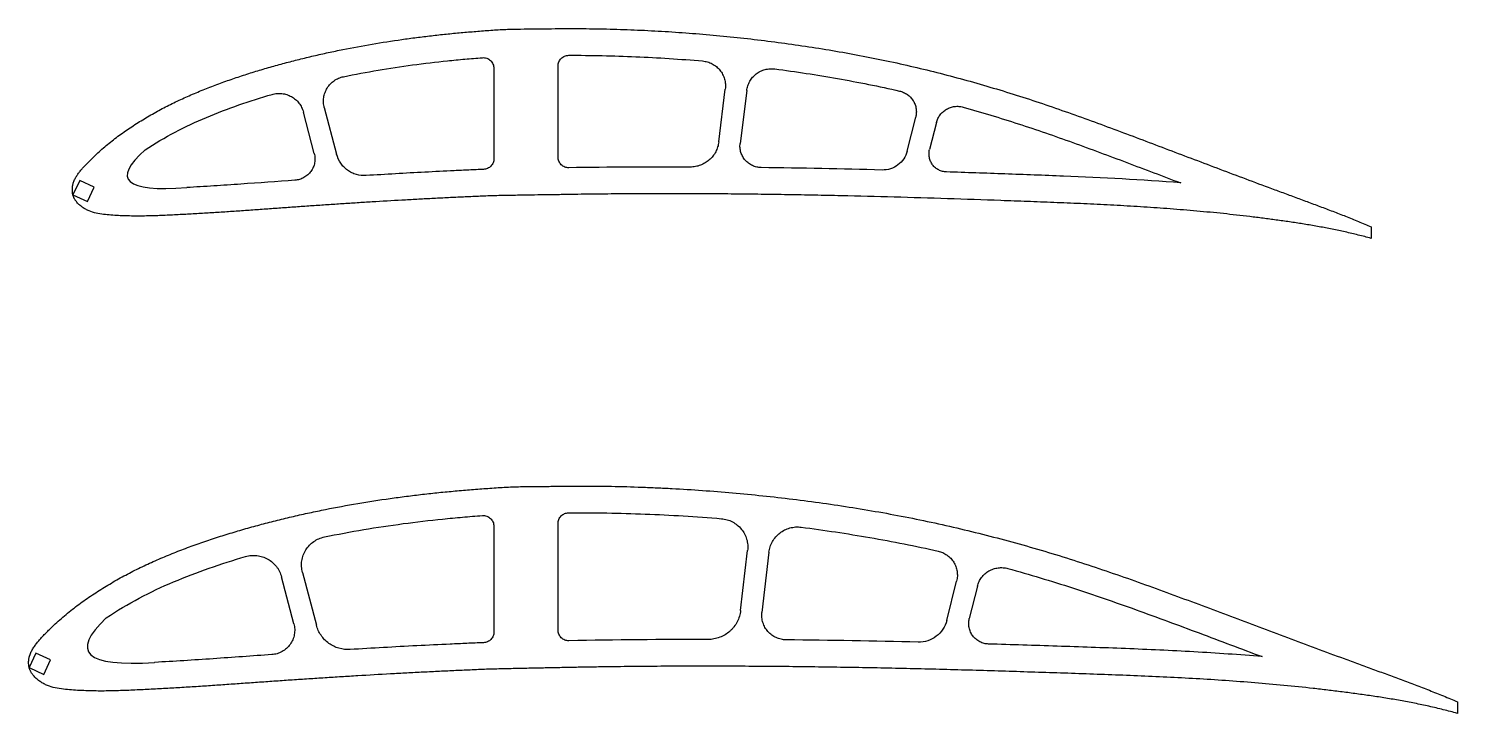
# Model space of a CAD drawing. Header units: millimetres. Extents: x -11497 to 404, y -3854 to 414.
# Drawn here: x -7134.1 to -6866.9, y -32.6 to 95.5 of the extents above; entities that cross this region are included whole.
import ezdxf

# ---------------------------------------------------------------- set-up
doc = ezdxf.new("R2010")
doc.units = ezdxf.units.MM

msp = doc.modelspace()

# ---------------------------------------------------------------- linework, layer by layer
at = {"color": 7, "linetype": 'Continuous', "lineweight": 25}
for p, q in [((-7035.0659, 71.4923), (-7035.0659, 88.5355)), ((-7047.0659, 88.0969), (-7047.0659, 71.1929)), ((-7005.0224, 74.3272), (-7003.7986, 84.2222)), ((-6999.8009, 83.9206), (-7001.0243, 74.0369)), ((-7078.7701, 80.7504), (-7076.4721, 72.0181)), ((-7080.6528, 72.188), (-7082.6865, 79.9152)), ((-6969.8123, 72.603), (-6968.2041, 78.9464)), ((-6964.329, 77.9594), (-6965.6141, 72.8845)), ((-7112.2752, 72.833), (-7112.275, 72.8328)), ((-7124.5082, 67.141), (-7125.7761, 64.4221)), ((-7121.7893, 65.8731), (-7124.5082, 67.141)), ((-7125.7761, 64.4221), (-7123.0572, 63.1542)), ((-7123.0572, 63.1542), (-7121.7893, 65.8731)), ((-6883.0577, 58.4685), (-6883.0548, 56.2731)), ((-7035.0659, -16.9913), (-7035.0659, 2.9425)), ((-7047.0659, 2.4366), (-7047.0659, -17.353)), ((-7000.93, -13.3226), (-6999.6284, -2.1285)), ((-6995.6337, -2.449), (-6996.9417, -13.6881)), ((-7084.4568, -15.8169), (-7086.7738, -7.0249)), ((-7082.8545, -6.2003), (-7080.2539, -16.0693)), ((-6962.3925, -15.1876), (-6960.5502, -7.8209)), ((-6956.6725, -8.797), (-6958.1817, -14.8389)), ((-7119.5277, -14.6907), (-7119.5276, -14.6908)), ((-7132.6827, -21.2896), (-7133.9505, -24.0085)), ((-7129.9637, -22.5574), (-7132.6827, -21.2896)), ((-7133.9505, -24.0085), (-7131.2316, -25.2763)), ((-7131.2316, -25.2763), (-7129.9637, -22.5574)), ((-6866.9217, -30.4044), (-6866.9195, -32.589))]:
    msp.add_line(p, q, dxfattribs=at)
for points, knots in [([(-6883.0548, 56.2731), (-6883.8532, 56.505), (-6885.464, 56.9198), (-6887.8905, 57.4962), (-6890.3308, 58.0107), (-6892.7806, 58.4755), (-6895.238, 58.8959), (-6897.7009, 59.2808), (-6900.1676, 59.6381), (-6902.6374, 59.9721), (-6905.1096, 60.2847), (-6908.409, 60.6746), (-6912.5383, 61.1114), (-6917.5, 61.5607), (-6922.4662, 61.9469), (-6927.4361, 62.2728), (-6932.4084, 62.5491), (-6937.3821, 62.7854), (-6942.3568, 62.9924), (-6947.3319, 63.1809), (-6953.9654, 63.4206), (-6962.2574, 63.7085), (-6972.209, 64.0156), (-6980.5038, 64.2261), (-6987.141, 64.3637), (-6992.1196, 64.4516), (-6997.0989, 64.5243), (-7002.0791, 64.578), (-7007.06, 64.6167), (-7012.0418, 64.6363), (-7017.0245, 64.6374), (-7022.0081, 64.6156), (-7026.1618, 64.581), (-7029.4852, 64.5428), (-7031.978, 64.5078), (-7034.0555, 64.4738), (-7035.7176, 64.4432), (-7037.3798, 64.4202), (-7039.4577, 64.3939), (-7041.1204, 64.3698), (-7042.8816, 64.3341), (-7044.2766, 64.3127), (-7046.1365, 64.2782), (-7047.5314, 64.2439), (-7048.9261, 64.1935), (-7050.3201, 64.1277), (-7051.7142, 64.0631), (-7053.5734, 63.981), (-7055.8969, 63.8667), (-7058.6853, 63.7252), (-7061.4737, 63.5785), (-7065.1913, 63.372), (-7068.9087, 63.154), (-7072.6258, 62.9221), (-7075.4135, 62.7432), (-7078.2011, 62.5587), (-7080.9886, 62.3692), (-7083.7759, 62.1749), (-7086.5631, 61.9768), (-7089.3504, 61.7762), (-7092.1378, 61.5755), (-7094.9256, 61.3777), (-7097.7141, 61.1881), (-7100.5035, 61.0113), (-7102.8291, 60.8788), (-7104.6899, 60.7793), (-7106.0858, 60.7075), (-7107.4817, 60.6383), (-7108.878, 60.5738), (-7110.2746, 60.5181), (-7111.6717, 60.4745), (-7113.0694, 60.454), (-7114.4673, 60.454), (-7115.8647, 60.4862), (-7117.2616, 60.5429), (-7118.656, 60.6415), (-7120.0482, 60.7684), (-7121.4331, 60.9672), (-7122.5536, 61.3042), (-7123.3899, 61.7178), (-7123.8851, 62.0253), (-7124.2561, 62.3071), (-7124.615, 62.6041), (-7124.9441, 62.9348), (-7125.1997, 63.2522), (-7125.3355, 63.4409), (-7125.4304, 63.5871), (-7125.5171, 63.7385), (-7125.594, 63.8951), (-7125.6618, 64.0558), (-7125.7271, 64.2169), (-7125.7815, 64.3815), (-7125.8143, 64.5519), (-7125.8391, 64.7237), (-7125.8571, 64.897), (-7125.869, 65.0709), (-7125.8787, 65.3035), (-7125.8842, 65.595), (-7125.8539, 65.8851), (-7125.83, 66.1161), (-7125.7997, 66.288), (-7125.7586, 66.4577), (-7125.6959, 66.6817), (-7125.5999, 66.9567), (-7125.456, 67.2751), (-7125.243, 67.6896), (-7124.9324, 68.1829), (-7124.5191, 68.7468), (-7124.075, 69.2867), (-7123.6095, 69.8082), (-7123.1273, 70.3143), (-7122.6378, 70.8132), (-7121.9769, 71.4702), (-7121.1322, 72.2725), (-7120.0897, 73.2043), (-7119.0147, 74.098), (-7117.9147, 74.9607), (-7116.4167, 76.0702), (-7114.4924, 77.3845), (-7112.1201, 78.8647), (-7109.6878, 80.2438), (-7107.2038, 81.5275), (-7104.6721, 82.7138), (-7102.1014, 83.8126), (-7099.5019, 84.8406), (-7096.8762, 85.7996), (-7094.2303, 86.7005), (-7091.5656, 87.5437), (-7088.8851, 88.3347), (-7086.1914, 89.0787), (-7083.4861, 89.7786), (-7080.7701, 90.4348), (-7078.0441, 91.0477), (-7074.3976, 91.8081), (-7069.8192, 92.6557), (-7065.2193, 93.3715), (-7061.5295, 93.8707), (-7058.7576, 94.2075), (-7055.9822, 94.5106), (-7053.2036, 94.7818), (-7050.4218, 95.0134), (-7047.6392, 95.2304), (-7044.8537, 95.4032), (-7042.9946, 95.4524), (-7042.0659, 95.4524)], [0, 0, 0, 0, 0.00737426, 0.01474851, 0.02212277, 0.02949703, 0.03687129, 0.04424554, 0.0516198, 0.05899406, 0.06636831, 0.07374257, 0.08849108, 0.1032396, 0.11798811, 0.13273663, 0.14748514, 0.16223365, 0.17698217, 0.19173068, 0.2064792, 0.23597622, 0.26547325, 0.29497028, 0.3097188, 0.32446731, 0.33921582, 0.35396434, 0.36871285, 0.38346137, 0.39820988, 0.41295839, 0.42770691, 0.43508116, 0.44245542, 0.44982968, 0.45351681, 0.45720394, 0.46457819, 0.47195245, 0.47195245, 0.48020319, 0.48432856, 0.48845394, 0.49257931, 0.49670468, 0.50083005, 0.50495542, 0.51320616, 0.52145691, 0.52970765, 0.53795839, 0.55445988, 0.56271062, 0.57096137, 0.57921211, 0.58746285, 0.59571359, 0.60396434, 0.61221508, 0.62046582, 0.62871657, 0.63696731, 0.64521805, 0.6534688, 0.65759417, 0.66171954, 0.66584491, 0.66997028, 0.67409565, 0.67822102, 0.6823464, 0.68647177, 0.69059714, 0.69472251, 0.69884788, 0.70297325, 0.70709862, 0.711224, 0.71328668, 0.71534937, 0.71638071, 0.71741205, 0.71947474, 0.72050608, 0.72102175, 0.72153742, 0.7220531, 0.72256877, 0.72308444, 0.72360011, 0.72411578, 0.72463145, 0.72514712, 0.7256628, 0.72617847, 0.72669414, 0.72772548, 0.72875682, 0.7292725, 0.72978817, 0.73030384, 0.73081951, 0.73185085, 0.7328822, 0.73391354, 0.73597622, 0.73803891, 0.7401016, 0.74216428, 0.74422697, 0.74628965, 0.74835234, 0.75247771, 0.75660308, 0.76072845, 0.76485383, 0.7689792, 0.77722994, 0.78548068, 0.79373143, 0.80198217, 0.81023291, 0.81848365, 0.8267344, 0.83498514, 0.84323588, 0.85148663, 0.85973737, 0.86798811, 0.87623886, 0.8844896, 0.89274034, 0.90099108, 0.91749257, 0.93399406, 0.9422448, 0.95049554, 0.95874629, 0.96699703, 0.97524777, 0.98349851, 0.99174926, 1, 1, 1, 1]), ([(-7042.0659, 95.4524), (-7041.2081, 95.4605), (-7039.4925, 95.4731), (-7036.9193, 95.4993), (-7034.3462, 95.5365), (-7031.7728, 95.5367), (-7029.1995, 95.5216), (-7025.7688, 95.4617), (-7022.3391, 95.3602), (-7018.9112, 95.2098), (-7015.4847, 95.0318), (-7011.2048, 94.7506), (-7006.0754, 94.3273), (-7000.954, 93.8151), (-6995.8419, 93.2176), (-6990.7409, 92.5326), (-6985.6526, 91.7579), (-6978.8894, 90.5937), (-6970.4815, 88.8859), (-6960.4871, 86.4131), (-6952.2479, 84.0208), (-6945.7173, 81.9121), (-6939.224, 79.6914), (-6932.7782, 77.3364), (-6926.3537, 74.9244), (-6921.5406, 73.1019), (-6916.7275, 71.2791), (-6911.9137, 69.4581), (-6907.0974, 67.6438), (-6903.0801, 66.1418), (-6899.8638, 64.947), (-6897.4499, 64.0554), (-6895.0358, 63.1642), (-6892.6238, 62.2672), (-6890.2181, 61.3537), (-6887.8193, 60.4218), (-6885.4314, 59.4625), (-6883.8457, 58.8074), (-6883.0577, 58.4685)], [0, 0, 0, 0, 0.015625, 0.03125, 0.046875, 0.0625, 0.078125, 0.09375, 0.125, 0.140625, 0.15625, 0.1875, 0.21875, 0.25, 0.28125, 0.3125, 0.34375, 0.375, 0.4375, 0.5, 0.5625, 0.59375, 0.625, 0.6875, 0.71875, 0.75, 0.78125, 0.8125, 0.84375, 0.875, 0.890625, 0.90625, 0.921875, 0.9375, 0.953125, 0.96875, 0.984375, 1, 1, 1, 1]), ([(-7075.1798, 86.535), (-7070.8927, 87.4171), (-7066.5841, 88.1395), (-7060.0933, 89.018), (-7057.9249, 89.2748), (-7054.6663, 89.6158), (-7053.5791, 89.7221), (-7051.4022, 89.916), (-7050.3126, 90.005), (-7049.2226, 90.0907)], [0, 0, 0, 0, 0.5, 0.5, 0.75, 0.75, 0.875, 0.875, 1, 1, 1, 1]), ([(-7049.2226, 90.0907), (-7049.0844, 90.1016), (-7048.9474, 90.098), (-7048.6759, 90.0632), (-7048.54, 90.0314), (-7048.2805, 89.9413), (-7048.1565, 89.8835), (-7047.9204, 89.7421), (-7047.809, 89.6586), (-7047.5076, 89.3801), (-7047.344, 89.1505), (-7047.1791, 88.7742), (-7047.1364, 88.641), (-7047.0801, 88.3721), (-7047.0659, 88.2356), (-7047.0659, 88.0969)], [0, 0, 0, 0, 0.125, 0.125, 0.25, 0.25, 0.375, 0.375, 0.5, 0.5, 0.75, 0.75, 0.875, 0.875, 1, 1, 1, 1]), ([(-7035.0659, 88.5355), (-7035.0659, 88.6675), (-7035.0529, 88.7972), (-7035.0023, 89.0525), (-7034.9639, 89.1793), (-7034.8638, 89.4213), (-7034.8025, 89.536), (-7034.6578, 89.7533), (-7034.5735, 89.8561), (-7034.2973, 90.1328), (-7034.0747, 90.2819), (-7033.5943, 90.4819), (-7033.3322, 90.5352), (-7033.0683, 90.5355)], [0, 0, 0, 0, 0.125, 0.125, 0.25, 0.25, 0.375, 0.375, 0.5, 0.5, 0.75, 0.75, 1, 1, 1, 1]), ([(-7033.0683, 90.5355), (-7030.9799, 90.538), (-7028.8924, 90.5203), (-7024.7193, 90.4315), (-7022.6336, 90.3659), (-7016.3793, 90.0957), (-7012.2133, 89.826), (-7008.0506, 89.4679)], [0, 0, 0, 0, 0.25, 0.25, 0.5, 0.5, 1, 1, 1, 1]), ([(-7008.0506, 89.4679), (-7007.7348, 89.4407), (-7007.4272, 89.3823), (-7006.8275, 89.2057), (-7006.5323, 89.0855), (-7005.9772, 88.7911), (-7005.7172, 88.6179), (-7005.2322, 88.2193), (-7005.0074, 87.9929), (-7004.6134, 87.5073), (-7004.4412, 87.2459), (-7004.1484, 86.6847), (-7004.0321, 86.3929), (-7003.8593, 85.7922), (-7003.8023, 85.4795), (-7003.7528, 84.8512), (-7003.7596, 84.5368), (-7003.7985, 84.2223)], [0, 0, 0, 0, 0.125, 0.125, 0.25, 0.25, 0.375, 0.375, 0.5, 0.5, 0.625, 0.625, 0.75, 0.75, 0.875, 0.875, 1, 1, 1, 1]), ([(-7078.7701, 80.7505), (-7078.8517, 81.0603), (-7078.9003, 81.373), (-7078.9346, 82.004), (-7078.9195, 82.326), (-7078.8251, 82.9537), (-7078.7468, 83.2596), (-7078.528, 83.8557), (-7078.3867, 84.1453), (-7078.0535, 84.6822), (-7077.8604, 84.9335), (-7077.4201, 85.3984), (-7077.1801, 85.6046), (-7076.662, 85.9666), (-7076.3806, 86.1236), (-7075.7965, 86.3749), (-7075.4937, 86.4704), (-7075.1799, 86.5349)], [0, 0, 0, 0, 0.125, 0.125, 0.25, 0.25, 0.375, 0.375, 0.5, 0.5, 0.625, 0.625, 0.75, 0.75, 0.875, 0.875, 1, 1, 1, 1]), ([(-6999.8009, 83.9207), (-6999.7627, 84.2296), (-6999.6946, 84.5296), (-6999.5011, 85.1125), (-6999.3739, 85.3982), (-6999.0679, 85.9347), (-6998.8903, 86.1851), (-6998.4864, 86.6503), (-6998.2582, 86.8656), (-6997.7718, 87.2415), (-6997.5116, 87.4047), (-6996.9561, 87.6807), (-6996.6658, 87.7904), (-6996.0732, 87.9505), (-6995.7668, 88.0018), (-6995.1475, 88.043), (-6994.8383, 88.033), (-6994.5297, 87.9922)], [0, 0, 0, 0, 0.125, 0.125, 0.25, 0.25, 0.375, 0.375, 0.5, 0.5, 0.625, 0.625, 0.75, 0.75, 0.875, 0.875, 1, 1, 1, 1]), ([(-6994.5296, 87.9922), (-6990.6133, 87.4738), (-6986.7107, 86.8779), (-6978.938, 85.503), (-6975.0676, 84.7253), (-6971.2144, 83.8511)], [0, 0, 0, 0, 0.5, 0.5, 1, 1, 1, 1]), ([(-7112.275, 72.8328), (-7110.453, 74.0502), (-7108.5821, 75.157), (-7104.7549, 77.1778), (-7102.7966, 78.0871), (-7098.8147, 79.7581), (-7096.793, 80.5241), (-7092.7022, 81.949), (-7090.6327, 82.607), (-7088.5433, 83.2199)], [0, 0, 0, 0, 0.25, 0.25, 0.5, 0.5, 0.75, 0.75, 1, 1, 1, 1]), ([(-7088.5434, 83.2199), (-7088.241, 83.3086), (-7087.9348, 83.3657), (-7087.3153, 83.4191), (-7086.9984, 83.4148), (-7086.3775, 83.3437), (-7086.0738, 83.2778), (-7085.48, 83.0856), (-7085.1892, 82.9581), (-7084.6473, 82.6527), (-7084.3925, 82.474), (-7083.9166, 82.0627), (-7083.7015, 81.8351), (-7083.3212, 81.3435), (-7083.1538, 81.0758), (-7082.8764, 80.5131), (-7082.7667, 80.2201), (-7082.6865, 79.9153)], [0, 0, 0, 0, 0.125, 0.125, 0.25, 0.25, 0.375, 0.375, 0.5, 0.5, 0.625, 0.625, 0.75, 0.75, 0.875, 0.875, 1, 1, 1, 1]), ([(-6971.2143, 83.8511), (-6970.9514, 83.7914), (-6970.6988, 83.7066), (-6970.2136, 83.4888), (-6969.9785, 83.3539), (-6969.5437, 83.0427), (-6969.344, 82.8673), (-6968.9797, 82.4771), (-6968.8152, 82.261), (-6968.5364, 81.8076), (-6968.42, 81.5683), (-6968.2346, 81.0635), (-6968.1679, 80.8038), (-6968.0872, 80.2783), (-6968.0728, 80.0088), (-6968.0985, 79.4726), (-6968.1378, 79.2078), (-6968.2041, 78.9464)], [0, 0, 0, 0, 0.125, 0.125, 0.25, 0.25, 0.375, 0.375, 0.5, 0.5, 0.625, 0.625, 0.75, 0.75, 0.875, 0.875, 1, 1, 1, 1]), ([(-6964.3289, 77.9595), (-6964.2627, 78.2212), (-6964.1714, 78.4718), (-6963.9408, 78.9517), (-6963.7996, 79.1835), (-6963.4765, 79.6102), (-6963.2955, 79.8053), (-6962.8949, 80.1593), (-6962.6743, 80.318), (-6962.213, 80.5845), (-6961.9702, 80.6945), (-6961.4597, 80.8665), (-6961.1984, 80.9262), (-6960.6703, 80.9931), (-6960.4001, 81.0005), (-6959.8643, 80.9612), (-6959.6003, 80.9153), (-6959.3403, 80.8426)], [0, 0, 0, 0, 0.125, 0.125, 0.25, 0.25, 0.375, 0.375, 0.5, 0.5, 0.625, 0.625, 0.75, 0.75, 0.875, 0.875, 1, 1, 1, 1]), ([(-6959.3403, 80.8425), (-6955.8752, 79.8734), (-6952.4362, 78.8305), (-6945.6061, 76.6078), (-6942.2145, 75.43), (-6935.459, 72.9955), (-6932.0946, 71.7402), (-6925.3731, 69.2088), (-6922.0157, 67.9339), (-6918.6569, 66.6625)], [0, 0, 0, 0, 0.25, 0.25, 0.5, 0.5, 0.75, 0.75, 1, 1, 1, 1]), ([(-7080.6528, 72.1879), (-7080.5772, 71.9005), (-7080.5345, 71.61), (-7080.5124, 71.0236), (-7080.5341, 70.7245), (-7080.6408, 70.1469), (-7080.725, 69.8659), (-7080.957, 69.3201), (-7081.1019, 69.0629), (-7081.4434, 68.5861), (-7081.6435, 68.3631), (-7082.082, 67.9713), (-7082.3205, 67.8008), (-7082.8368, 67.5118), (-7083.1101, 67.3965), (-7083.6717, 67.2285), (-7083.9645, 67.1746), (-7084.261, 67.1537)], [0, 0, 0, 0, 0.125, 0.125, 0.25, 0.25, 0.375, 0.375, 0.5, 0.5, 0.625, 0.625, 0.75, 0.75, 0.875, 0.875, 1, 1, 1, 1]), ([(-7005.0224, 74.3271), (-7005.0625, 74.0029), (-7005.1314, 73.6873), (-7005.3244, 73.0727), (-7005.4496, 72.7717), (-7005.7535, 72.1963), (-7005.9295, 71.926), (-7006.3281, 71.4195), (-7006.5534, 71.1812), (-7007.0401, 70.7524), (-7007.3002, 70.5622), (-7007.8533, 70.2296), (-7008.1494, 70.0863), (-7008.7549, 69.8586), (-7009.0654, 69.773), (-7009.7017, 69.6578), (-7010.0289, 69.6287), (-7010.3556, 69.6298)], [0, 0, 0, 0, 0.125, 0.125, 0.25, 0.25, 0.375, 0.375, 0.5, 0.5, 0.625, 0.625, 0.75, 0.75, 0.875, 0.875, 1, 1, 1, 1]), ([(-6997.0824, 69.5224), (-6997.3668, 69.526), (-6997.6457, 69.5593), (-6998.1932, 69.6832), (-6998.4646, 69.7754), (-6998.9754, 70.0116), (-6999.2164, 70.1551), (-6999.6688, 70.4937), (-6999.8776, 70.6876), (-7000.2465, 71.11), (-7000.4103, 71.3425), (-7000.6853, 71.8368), (-7000.7951, 72.0949), (-7000.9603, 72.6326), (-7001.0151, 72.9141), (-7001.064, 73.4736), (-7001.0593, 73.7546), (-7001.0244, 74.0368)], [0, 0, 0, 0, 0.125, 0.125, 0.25, 0.25, 0.375, 0.375, 0.5, 0.5, 0.625, 0.625, 0.75, 0.75, 0.875, 0.875, 1, 1, 1, 1]), ([(-6969.8123, 72.603), (-6969.9431, 72.0872), (-6970.1557, 71.6076), (-6970.7444, 70.721), (-6971.104, 70.3389), (-6971.9531, 69.6975), (-6972.419, 69.4559), (-6973.4323, 69.1315), (-6973.9516, 69.0575), (-6974.4835, 69.0717)], [0, 0, 0, 0, 0.25, 0.25, 0.5, 0.5, 0.75, 0.75, 1, 1, 1, 1]), ([(-6962.4675, 68.7125), (-6962.7192, 68.7207), (-6962.9653, 68.7567), (-6963.4465, 68.8822), (-6963.6839, 68.9733), (-6964.1256, 69.2022), (-6964.3324, 69.3402), (-6964.7171, 69.6645), (-6964.8884, 69.8457), (-6965.1883, 70.2423), (-6965.318, 70.4608), (-6965.5227, 70.9145), (-6965.5993, 71.151), (-6965.6994, 71.6436), (-6965.7213, 71.8925), (-6965.7098, 72.3894), (-6965.676, 72.6403), (-6965.6142, 72.8845)], [0, 0, 0, 0, 0.125, 0.125, 0.25, 0.25, 0.375, 0.375, 0.5, 0.5, 0.625, 0.625, 0.75, 0.75, 0.875, 0.875, 1, 1, 1, 1]), ([(-7070.9621, 68.0364), (-7071.5808, 67.9981), (-7072.1895, 68.0656), (-7073.0816, 68.3241), (-7073.3673, 68.4347), (-7073.9165, 68.7026), (-7074.181, 68.8608), (-7074.6822, 69.2232), (-7074.9139, 69.4236), (-7075.3406, 69.8611), (-7075.5366, 70.0998), (-7076.0604, 70.8642), (-7076.3143, 71.4185), (-7076.4721, 72.018)], [0, 0, 0, 0, 0.25, 0.25, 0.375, 0.375, 0.5, 0.5, 0.625, 0.625, 0.75, 0.75, 1, 1, 1, 1]), ([(-7047.0659, 71.1929), (-7047.0659, 71.0642), (-7047.0782, 70.9376), (-7047.1263, 70.6885), (-7047.1627, 70.5648), (-7047.2581, 70.3276), (-7047.3165, 70.215), (-7047.4543, 70.0013), (-7047.5347, 69.8996), (-7047.7109, 69.716), (-7047.807, 69.6332), (-7048.0154, 69.4858), (-7048.1276, 69.4216), (-7048.4746, 69.265), (-7048.7278, 69.2044), (-7048.9849, 69.194)], [0, 0, 0, 0, 0.125, 0.125, 0.25, 0.25, 0.375, 0.375, 0.5, 0.5, 0.625, 0.625, 0.75, 0.75, 1, 1, 1, 1]), ([(-7033.0336, 69.4921), (-7033.167, 69.4899), (-7033.2984, 69.501), (-7033.5572, 69.5487), (-7033.6861, 69.5858), (-7033.9318, 69.6842), (-7034.0485, 69.7449), (-7034.2696, 69.8893), (-7034.3743, 69.9736), (-7034.656, 70.2507), (-7034.808, 70.4752), (-7035.0117, 70.9603), (-7035.0659, 71.2254), (-7035.0659, 71.4923)], [0, 0, 0, 0, 0.125, 0.125, 0.25, 0.25, 0.375, 0.375, 0.5, 0.5, 0.75, 0.75, 1, 1, 1, 1]), ([(-7084.2611, 67.1537), (-7087.6327, 66.9161), (-7091.0036, 66.668), (-7096.061, 66.3124), (-7097.7471, 66.1975), (-7101.1203, 65.9845), (-7102.8076, 65.8879), (-7104.4954, 65.7983)], [0, 0, 0, 0, 0.5, 0.5, 0.75, 0.75, 1, 1, 1, 1]), ([(-7048.9849, 69.194), (-7049.9012, 69.1569), (-7050.817, 69.1109), (-7052.6491, 69.0274), (-7053.5652, 68.987), (-7056.313, 68.8547), (-7058.1446, 68.7612), (-7063.639, 68.473), (-7067.3009, 68.2629), (-7070.9621, 68.0364)], [0, 0, 0, 0, 0.125, 0.125, 0.25, 0.25, 0.5, 0.5, 1, 1, 1, 1]), ([(-6918.6569, 66.6625), (-6925.9457, 67.247), (-6933.2457, 67.6212), (-6944.2017, 68.0711), (-6947.8545, 68.2046), (-6955.1606, 68.4661), (-6958.8138, 68.5932), (-6962.4674, 68.7125)], [0, 0, 0, 0, 0.5, 0.5, 0.75, 0.75, 1, 1, 1, 1]), ([(-6866.9195, -32.589), (-6867.7953, -32.3295), (-6869.5659, -31.876), (-6872.2322, -31.241), (-6874.9155, -30.679), (-6877.6098, -30.1731), (-6880.3133, -29.718), (-6883.0233, -29.3029), (-6885.738, -28.9184), (-6888.4563, -28.5591), (-6891.1776, -28.2228), (-6894.8098, -27.8034), (-6899.3566, -27.3341), (-6904.821, -26.8521), (-6910.2915, -26.4397), (-6915.7671, -26.0944), (-6921.2462, -25.8041), (-6926.7278, -25.5586), (-6932.2111, -25.3458), (-6937.6953, -25.1532), (-6945.0082, -24.9099), (-6954.1501, -24.6178), (-6965.1217, -24.3096), (-6974.2656, -24.1029), (-6981.5809, -23.9718), (-6987.0674, -23.8905), (-6992.5537, -23.8262), (-6998.0399, -23.7822), (-7003.5257, -23.7554), (-7009.0111, -23.7493), (-7014.496, -23.7641), (-7019.9802, -23.8033), (-7024.5496, -23.8546), (-7028.2047, -23.9073), (-7030.9457, -23.9545), (-7033.2297, -23.9964), (-7035.0566, -24.0364), (-7036.8835, -24.0728), (-7039.1667, -24.1191), (-7040.9935, -24.1529), (-7042.9285, -24.195), (-7044.4609, -24.2275), (-7046.5038, -24.2768), (-7048.0359, -24.3209), (-7049.5675, -24.3776), (-7051.0986, -24.4466), (-7052.6296, -24.5152), (-7054.6711, -24.6045), (-7057.2223, -24.7263), (-7060.2833, -24.878), (-7063.3438, -25.0361), (-7067.4237, -25.2579), (-7071.5025, -25.4925), (-7075.5802, -25.742), (-7078.638, -25.9348), (-7081.6953, -26.1335), (-7084.7521, -26.3379), (-7087.8084, -26.5472), (-7090.8644, -26.7604), (-7093.92, -26.9767), (-7096.9756, -27.1933), (-7100.0313, -27.4062), (-7103.0876, -27.6102), (-7106.1446, -27.8003), (-7108.6931, -27.9428), (-7110.7322, -28.0494), (-7112.2617, -28.1262), (-7113.7914, -28.2), (-7115.3212, -28.2692), (-7116.8515, -28.3286), (-7118.3822, -28.3746), (-7119.9134, -28.3969), (-7121.4449, -28.3958), (-7122.9759, -28.3608), (-7124.5061, -28.2977), (-7126.0338, -28.191), (-7127.5588, -28.0509), (-7129.0769, -27.8407), (-7130.3078, -27.4852), (-7131.2307, -27.0461), (-7131.777, -26.7155), (-7132.1885, -26.4138), (-7132.5861, -26.0939), (-7132.9531, -25.7384), (-7133.2403, -25.3967), (-7133.3947, -25.1943), (-7133.5032, -25.0371), (-7133.6028, -24.8741), (-7133.6913, -24.7046), (-7133.7703, -24.5307), (-7133.8493, -24.3576), (-7133.9187, -24.1809), (-7133.9646, -23.9965), (-7134.0002, -23.8098), (-7134.0266, -23.6208), (-7134.0452, -23.4308), (-7134.0604, -23.1762), (-7134.0653, -22.8568), (-7134.0302, -22.5391), (-7133.9957, -22.2871), (-7133.9576, -22.0998), (-7133.9088, -21.9149), (-7133.8347, -21.6711), (-7133.7234, -21.3721), (-7133.5614, -21.0254), (-7133.3218, -20.5747), (-7132.9768, -20.0374), (-7132.5195, -19.4231), (-7132.0296, -18.8345), (-7131.5173, -18.2654), (-7130.9879, -17.7123), (-7130.4501, -17.1672), (-7129.7248, -16.4488), (-7128.7976, -15.5718), (-7127.6534, -14.5539), (-7126.4741, -13.5767), (-7125.2672, -12.634), (-7123.6242, -11.4216), (-7121.5144, -9.9842), (-7118.9128, -8.3668), (-7116.2468, -6.8581), (-7113.5236, -5.4551), (-7110.7487, -4.1575), (-7107.931, -2.9557), (-7105.0813, -1.8323), (-7102.2035, -0.7827), (-7099.3028, 0.2019), (-7096.3817, 1.1244), (-7093.443, 1.9893), (-7090.4896, 2.8029), (-7087.5232, 3.5683), (-7084.5448, 4.2858), (-7081.5553, 4.956), (-7077.5557, 5.7876), (-7072.5335, 6.7148), (-7067.4863, 7.4971), (-7063.4369, 8.0429), (-7060.3945, 8.4113), (-7057.3475, 8.742), (-7054.2969, 9.0391), (-7051.2421, 9.2904), (-7048.1859, 9.5265), (-7045.1272, 9.7311), (-7043.086, 9.8156), (-7042.0659, 9.8379)], [0, 0, 0, 0, 0.00737426, 0.01474851, 0.02212277, 0.02949703, 0.03687129, 0.04424554, 0.0516198, 0.05899406, 0.06636831, 0.07374257, 0.08849108, 0.1032396, 0.11798811, 0.13273663, 0.14748514, 0.16223365, 0.17698217, 0.19173068, 0.2064792, 0.23597622, 0.26547325, 0.29497028, 0.3097188, 0.32446731, 0.33921582, 0.35396434, 0.36871285, 0.38346137, 0.39820988, 0.41295839, 0.42770691, 0.43508116, 0.44245542, 0.44982968, 0.45351681, 0.45720394, 0.46457819, 0.47195245, 0.47195245, 0.48020319, 0.48432856, 0.48845394, 0.49257931, 0.49670468, 0.50083005, 0.50495542, 0.51320616, 0.52145691, 0.52970765, 0.53795839, 0.55445988, 0.56271062, 0.57096137, 0.57921211, 0.58746285, 0.59571359, 0.60396434, 0.61221508, 0.62046582, 0.62871657, 0.63696731, 0.64521805, 0.6534688, 0.65759417, 0.66171954, 0.66584491, 0.66997028, 0.67409565, 0.67822102, 0.6823464, 0.68647177, 0.69059714, 0.69472251, 0.69884788, 0.70297325, 0.70709862, 0.711224, 0.71328668, 0.71534937, 0.71638071, 0.71741205, 0.71947474, 0.72050608, 0.72102175, 0.72153742, 0.7220531, 0.72256877, 0.72308444, 0.72360011, 0.72411578, 0.72463145, 0.72514712, 0.7256628, 0.72617847, 0.72669414, 0.72772548, 0.72875682, 0.7292725, 0.72978817, 0.73030384, 0.73081951, 0.73185085, 0.7328822, 0.73391354, 0.73597622, 0.73803891, 0.7401016, 0.74216428, 0.74422697, 0.74628965, 0.74835234, 0.75247771, 0.75660308, 0.76072845, 0.76485383, 0.7689792, 0.77722994, 0.78548068, 0.79373143, 0.80198217, 0.81023291, 0.81848365, 0.8267344, 0.83498514, 0.84323588, 0.85148663, 0.85973737, 0.86798811, 0.87623886, 0.8844896, 0.89274034, 0.90099108, 0.91749257, 0.93399406, 0.9422448, 0.95049554, 0.95874629, 0.96699703, 0.97524777, 0.98349851, 0.99174926, 1, 1, 1, 1]), ([(-7042.0659, 9.8379), (-7041.1216, 9.8439), (-7039.2331, 9.8594), (-7036.4007, 9.8977), (-7033.5683, 9.9444), (-7030.7355, 9.9542), (-7027.9028, 9.9447), (-7024.1261, 9.8907), (-7020.3504, 9.7889), (-7016.5765, 9.6349), (-7012.804, 9.4495), (-7008.0919, 9.1535), (-7002.4442, 8.7034), (-6996.8051, 8.1553), (-6991.1758, 7.5138), (-6985.5586, 6.7751), (-6979.955, 5.9375), (-6972.5066, 4.677), (-6963.246, 2.8222), (-6952.237, 0.13), (-6943.1601, -2.479), (-6935.9652, -4.7811), (-6928.8106, -7.206), (-6921.708, -9.7787), (-6914.6288, -12.4147), (-6909.3251, -14.4065), (-6904.0213, -16.3984), (-6898.717, -18.3889), (-6893.4096, -20.3709), (-6888.9826, -22.0114), (-6885.438, -23.3158), (-6882.7775, -24.2882), (-6880.1172, -25.2614), (-6877.4593, -26.2412), (-6874.8085, -27.2402), (-6872.1656, -28.2599), (-6869.5359, -29.3131), (-6867.7888, -30.0304), (-6866.9217, -30.4044)], [0, 0, 0, 0, 0.015625, 0.03125, 0.046875, 0.0625, 0.078125, 0.09375, 0.125, 0.140625, 0.15625, 0.1875, 0.21875, 0.25, 0.28125, 0.3125, 0.34375, 0.375, 0.4375, 0.5, 0.5625, 0.59375, 0.625, 0.6875, 0.71875, 0.75, 0.78125, 0.8125, 0.84375, 0.875, 0.890625, 0.90625, 0.921875, 0.9375, 0.953125, 0.96875, 0.984375, 1, 1, 1, 1]), ([(-7078.743, 0.4316), (-7073.8679, 1.4378), (-7068.9675, 2.256), (-7061.5844, 3.2427), (-7059.1177, 3.5293), (-7055.4108, 3.9084), (-7054.174, 4.0255), (-7051.6973, 4.2377), (-7050.4579, 4.3362), (-7049.218, 4.4308)], [0, 0, 0, 0, 0.5, 0.5, 0.75, 0.75, 0.875, 0.875, 1, 1, 1, 1]), ([(-7049.218, 4.4308), (-7049.0799, 4.4413), (-7048.9431, 4.4375), (-7048.6721, 4.4022), (-7048.5364, 4.3701), (-7048.2774, 4.2797), (-7048.1538, 4.2218), (-7047.9182, 4.0803), (-7047.807, 3.9967), (-7047.5064, 3.7183), (-7047.3432, 3.4888), (-7047.1788, 3.113), (-7047.1362, 2.9801), (-7047.0801, 2.7115), (-7047.0659, 2.5751), (-7047.0659, 2.4366)], [0, 0, 0, 0, 0.125, 0.125, 0.25, 0.25, 0.375, 0.375, 0.5, 0.5, 0.75, 0.75, 0.875, 0.875, 1, 1, 1, 1]), ([(-7035.0659, 2.9425), (-7035.0659, 3.0739), (-7035.053, 3.2031), (-7035.0028, 3.4573), (-7034.9648, 3.5836), (-7034.8655, 3.8247), (-7034.8047, 3.9391), (-7034.6612, 4.1557), (-7034.5776, 4.2584), (-7034.3035, 4.5348), (-7034.0825, 4.6842), (-7033.6053, 4.8857), (-7033.3446, 4.9403), (-7033.0819, 4.9424)], [0, 0, 0, 0, 0.125, 0.125, 0.25, 0.25, 0.375, 0.375, 0.5, 0.5, 0.75, 0.75, 1, 1, 1, 1]), ([(-7033.0819, 4.9424), (-7028.3139, 4.9805), (-7023.55, 4.9041), (-7014.03, 4.5347), (-7009.2738, 4.2429), (-7004.5214, 3.8469)], [0, 0, 0, 0, 0.5, 0.5, 1, 1, 1, 1]), ([(-7004.5208, 3.8469), (-7004.1598, 3.8168), (-7003.808, 3.7511), (-7003.2935, 3.6014), (-7003.1242, 3.5429), (-7002.7902, 3.4082), (-7002.6253, 3.3319), (-7002.1485, 3.0813), (-7001.8506, 2.8845), (-7001.2944, 2.4315), (-7001.0361, 2.174), (-7000.5831, 1.6211), (-7000.3848, 1.3235), (-7000.0467, 0.6843), (-6999.9116, 0.3512), (-6999.7604, -0.1627), (-6999.7184, -0.3367), (-6999.6519, -0.6901), (-6999.6272, -0.8702), (-6999.5812, -1.4087), (-6999.5864, -1.7681), (-6999.6282, -2.1279)], [0, 0, 0, 0, 0.125, 0.125, 0.1875, 0.1875, 0.25, 0.25, 0.375, 0.375, 0.5, 0.5, 0.625, 0.625, 0.75, 0.75, 0.8125, 0.8125, 0.875, 0.875, 1, 1, 1, 1]), ([(-7082.8547, -6.1996), (-7082.9483, -5.8446), (-7083.0042, -5.4863), (-7083.0339, -4.9439), (-7083.0347, -4.7623), (-7083.0176, -4.3975), (-7082.9996, -4.2143), (-7082.9186, -3.6748), (-7082.8291, -3.3241), (-7082.6413, -2.8117), (-7082.5692, -2.6423), (-7082.4093, -2.3141), (-7082.3215, -2.1552), (-7082.0354, -1.6935), (-7081.8142, -1.4055), (-7081.31, -0.8724), (-7081.0351, -0.6359), (-7080.4416, -0.2208), (-7080.1192, -0.0408), (-7079.45, 0.2477), (-7079.103, 0.3573), (-7078.7435, 0.4315)], [0, 0, 0, 0, 0.125, 0.125, 0.1875, 0.1875, 0.25, 0.25, 0.375, 0.375, 0.4375, 0.4375, 0.5, 0.5, 0.625, 0.625, 0.75, 0.75, 0.875, 0.875, 1, 1, 1, 1]), ([(-6995.6336, -2.4485), (-6995.5922, -2.093), (-6995.5163, -1.7475), (-6995.3529, -1.2439), (-6995.2901, -1.0785), (-6995.1474, -0.7526), (-6995.0673, -0.5918), (-6994.8063, -0.1277), (-6994.6038, 0.1613), (-6994.1423, 0.6987), (-6993.8813, 0.9476), (-6993.3243, 1.3824), (-6993.026, 1.5715), (-6992.3885, 1.8916), (-6992.0556, 2.019), (-6991.375, 2.2055), (-6991.0226, 2.2658), (-6990.3111, 2.3154), (-6989.9557, 2.305), (-6989.6008, 2.2589)], [0, 0, 0, 0, 0.125, 0.125, 0.1875, 0.1875, 0.25, 0.25, 0.375, 0.375, 0.5, 0.5, 0.625, 0.625, 0.75, 0.75, 0.875, 0.875, 1, 1, 1, 1]), ([(-6989.6001, 2.2588), (-6985.3037, 1.7016), (-6981.0222, 1.0593), (-6972.4938, -0.424), (-6968.2469, -1.2644), (-6964.0183, -2.2102)], [0, 0, 0, 0, 0.5, 0.5, 1, 1, 1, 1]), ([(-6964.0176, -2.2104), (-6963.716, -2.2778), (-6963.4263, -2.3741), (-6962.8694, -2.622), (-6962.5996, -2.7757), (-6962.1002, -3.1309), (-6961.8706, -3.3312), (-6961.4518, -3.7771), (-6961.2625, -4.0241), (-6960.9414, -4.5427), (-6960.8071, -4.8166), (-6960.5928, -5.3944), (-6960.5155, -5.6919), (-6960.4211, -6.2938), (-6960.4036, -6.6025), (-6960.431, -7.2172), (-6960.4751, -7.5208), (-6960.5501, -7.8206)], [0, 0, 0, 0, 0.125, 0.125, 0.25, 0.25, 0.375, 0.375, 0.5, 0.5, 0.625, 0.625, 0.75, 0.75, 0.875, 0.875, 1, 1, 1, 1]), ([(-7119.5276, -14.6908), (-7117.5288, -13.3499), (-7115.4764, -12.1305), (-7111.2785, -9.9026), (-7109.1311, -8.8984), (-7104.763, -7.0559), (-7102.5451, -6.2115), (-7098.0569, -4.6411), (-7095.7865, -3.9156), (-7093.4939, -3.2403)], [0, 0, 0, 0, 0.25, 0.25, 0.5, 0.5, 0.75, 0.75, 1, 1, 1, 1]), ([(-7093.4928, -3.2399), (-7093.146, -3.1378), (-7092.795, -3.072), (-7092.2622, -3.0255), (-7092.0836, -3.0188), (-7091.7242, -3.0233), (-7091.5431, -3.0348), (-7091.009, -3.0954), (-7090.6607, -3.1706), (-7089.9795, -3.3904), (-7089.646, -3.5364), (-7089.0242, -3.8862), (-7088.7319, -4.0909), (-7088.1858, -4.5622), (-7087.939, -4.823), (-7087.6117, -5.2457), (-7087.5095, -5.3922), (-7087.3192, -5.6964), (-7087.2308, -5.8548), (-7086.992, -6.3386), (-7086.8661, -6.6746), (-7086.774, -7.0242)], [0, 0, 0, 0, 0.125, 0.125, 0.1875, 0.1875, 0.25, 0.25, 0.375, 0.375, 0.5, 0.5, 0.625, 0.625, 0.75, 0.75, 0.8125, 0.8125, 0.875, 0.875, 1, 1, 1, 1]), ([(-6956.6724, -8.7966), (-6956.5974, -8.4965), (-6956.4937, -8.2089), (-6956.2312, -7.6579), (-6956.0701, -7.3917), (-6955.7014, -6.9014), (-6955.4947, -6.6771), (-6955.0369, -6.2699), (-6954.7845, -6.0872), (-6954.2567, -5.7801), (-6953.9789, -5.6531), (-6953.3943, -5.454), (-6953.095, -5.3847), (-6952.49, -5.3061), (-6952.1803, -5.2966), (-6951.566, -5.3397), (-6951.2632, -5.3914), (-6950.965, -5.4738)], [0, 0, 0, 0, 0.125, 0.125, 0.25, 0.25, 0.375, 0.375, 0.5, 0.5, 0.625, 0.625, 0.75, 0.75, 0.875, 0.875, 1, 1, 1, 1]), ([(-6950.9646, -5.4739), (-6946.9144, -6.5925), (-6942.8962, -7.8031), (-6934.9181, -10.3915), (-6930.9572, -11.7664), (-6923.0668, -14.6061), (-6919.1365, -16.0689), (-6911.2819, -19.0111), (-6907.3567, -20.4886), (-6903.43, -21.9616)], [0, 0, 0, 0, 0.25, 0.25, 0.5, 0.5, 0.75, 0.75, 1, 1, 1, 1]), ([(-7000.9301, -13.323), (-7000.9735, -13.6961), (-7001.0501, -14.0595), (-7001.2673, -14.7676), (-7001.409, -15.1147), (-7001.7543, -15.7783), (-7001.9548, -16.0902), (-7002.2961, -16.5289), (-7002.4167, -16.6703), (-7002.6718, -16.943), (-7002.8067, -17.0746), (-7003.2244, -17.4463), (-7003.5224, -17.6664), (-7004.1567, -18.0517), (-7004.4965, -18.2179), (-7005.1914, -18.4823), (-7005.548, -18.5822), (-7006.2794, -18.7171), (-7006.6555, -18.7517), (-7007.0311, -18.7515)], [0, 0, 0, 0, 0.125, 0.125, 0.25, 0.25, 0.375, 0.375, 0.4375, 0.4375, 0.5, 0.5, 0.625, 0.625, 0.75, 0.75, 0.875, 0.875, 1, 1, 1, 1]), ([(-7084.4567, -15.8174), (-7084.3698, -16.1471), (-7084.3207, -16.4803), (-7084.2953, -17.153), (-7084.3202, -17.4962), (-7084.4426, -18.1587), (-7084.5393, -18.481), (-7084.8057, -19.1071), (-7084.9719, -19.402), (-7085.3639, -19.9488), (-7085.5937, -20.2046), (-7086.0969, -20.6537), (-7086.3707, -20.8491), (-7086.8152, -21.0974), (-7086.9687, -21.1723), (-7087.2797, -21.3034), (-7087.438, -21.3602), (-7087.9213, -21.5043), (-7088.2573, -21.5658), (-7088.5975, -21.5893)], [0, 0, 0, 0, 0.125, 0.125, 0.25, 0.25, 0.375, 0.375, 0.5, 0.5, 0.625, 0.625, 0.75, 0.75, 0.8125, 0.8125, 0.875, 0.875, 1, 1, 1, 1]), ([(-6992.4068, -18.8297), (-6992.7319, -18.8265), (-6993.0509, -18.7893), (-6993.677, -18.6498), (-6993.9876, -18.5455), (-6994.5727, -18.2778), (-6994.8487, -18.1149), (-6995.2378, -17.8265), (-6995.3636, -17.7225), (-6995.601, -17.5043), (-6995.8257, -17.2749), (-6996.0252, -17.0237), (-6996.212, -16.7613), (-6996.2994, -16.6237), (-6996.5376, -16.2011), (-6996.6649, -15.9068), (-6996.8574, -15.2935), (-6996.9222, -14.9722), (-6996.9825, -14.3328), (-6996.9794, -14.0115), (-6996.9418, -13.6885)], [0, 0, 0, 0, 0.125, 0.125, 0.25, 0.25, 0.375, 0.375, 0.4375, 0.4375, 0.5, 0.5625, 0.5625, 0.625, 0.625, 0.75, 0.75, 0.875, 0.875, 1, 1, 1, 1]), ([(-6962.3926, -15.188), (-6962.5406, -15.7798), (-6962.7826, -16.3305), (-6963.4543, -17.349), (-6963.8654, -17.7885), (-6964.8365, -18.5268), (-6965.3699, -18.8054), (-6966.5305, -19.1808), (-6967.1256, -19.2673), (-6967.7355, -19.2527)], [0, 0, 0, 0, 0.25, 0.25, 0.5, 0.5, 0.75, 0.75, 1, 1, 1, 1]), ([(-6954.561, -19.6094), (-6954.85, -19.6008), (-6955.1316, -19.5602), (-6955.5434, -19.4543), (-6955.6789, -19.4114), (-6955.9462, -19.31), (-6956.0789, -19.251), (-6956.4622, -19.0542), (-6956.6998, -18.8965), (-6957.1391, -18.5288), (-6957.3398, -18.3182), (-6957.685, -17.8644), (-6957.8335, -17.6163), (-6958.0713, -17.0928), (-6958.1595, -16.8217), (-6958.275, -16.2609), (-6958.3012, -15.9709), (-6958.2892, -15.4023), (-6958.2519, -15.1198), (-6958.1819, -14.8392)], [0, 0, 0, 0, 0.125, 0.125, 0.1875, 0.1875, 0.25, 0.25, 0.375, 0.375, 0.5, 0.5, 0.625, 0.625, 0.75, 0.75, 0.875, 0.875, 1, 1, 1, 1]), ([(-7073.9453, -20.6318), (-7074.6538, -20.6749), (-7075.3506, -20.5971), (-7076.3719, -20.3003), (-7076.699, -20.1735), (-7077.3277, -19.8664), (-7077.6303, -19.6852), (-7078.2042, -19.27), (-7078.4694, -19.0405), (-7078.9579, -18.5395), (-7079.1823, -18.2663), (-7079.7821, -17.3908), (-7080.073, -16.7561), (-7080.2538, -16.0697)], [0, 0, 0, 0, 0.25, 0.25, 0.375, 0.375, 0.5, 0.5, 0.625, 0.625, 0.75, 0.75, 1, 1, 1, 1]), ([(-7047.0659, -17.353), (-7047.0659, -17.4819), (-7047.0782, -17.6088), (-7047.1266, -17.8585), (-7047.1631, -17.9825), (-7047.2589, -18.2201), (-7047.3176, -18.3329), (-7047.456, -18.5469), (-7047.5368, -18.6487), (-7047.7136, -18.8324), (-7047.8101, -18.9152), (-7048.0194, -19.0626), (-7048.132, -19.1266), (-7048.4801, -19.2826), (-7048.7341, -19.3426), (-7048.9919, -19.3521)], [0, 0, 0, 0, 0.125, 0.125, 0.25, 0.25, 0.375, 0.375, 0.5, 0.5, 0.625, 0.625, 0.75, 0.75, 1, 1, 1, 1]), ([(-7033.0268, -18.9914), (-7033.1605, -18.994), (-7033.2922, -18.9833), (-7033.5518, -18.9364), (-7033.681, -18.8995), (-7033.9274, -18.8015), (-7034.0445, -18.741), (-7034.2665, -18.5967), (-7034.3716, -18.5124), (-7034.6543, -18.2353), (-7034.8069, -18.0105), (-7035.0115, -17.5245), (-7035.0659, -17.2588), (-7035.0659, -16.9913)], [0, 0, 0, 0, 0.125, 0.125, 0.25, 0.25, 0.375, 0.375, 0.5, 0.5, 0.75, 0.75, 1, 1, 1, 1]), ([(-7048.9919, -19.3521), (-7050.0323, -19.3906), (-7051.0723, -19.4392), (-7053.1524, -19.5322), (-7054.1925, -19.5771), (-7057.3124, -19.7219), (-7059.392, -19.8252), (-7065.6303, -20.1452), (-7069.7881, -20.3789), (-7073.945, -20.6318)], [0, 0, 0, 0, 0.125, 0.125, 0.25, 0.25, 0.5, 0.5, 1, 1, 1, 1]), ([(-6903.43, -21.9616), (-6907.6827, -21.6038), (-6911.9386, -21.3117), (-6920.4558, -20.8284), (-6924.7168, -20.6357), (-6933.2414, -20.3001), (-6937.5049, -20.1554), (-6946.0323, -19.8735), (-6950.2962, -19.7366), (-6954.5606, -19.6094)], [0, 0, 0, 0, 0.25, 0.25, 0.5, 0.5, 0.75, 0.75, 1, 1, 1, 1]), ([(-7088.5959, -21.5892), (-7092.2437, -21.8421), (-7095.8908, -22.1065), (-7101.3627, -22.4838), (-7103.187, -22.6055), (-7106.8366, -22.8311), (-7108.6621, -22.9335), (-7110.4881, -23.0284)], [0, 0, 0, 0, 0.5, 0.5, 0.75, 0.75, 1, 1, 1, 1])]:
    msp.add_open_spline(points, degree=3, knots=knots, dxfattribs=at)
for points in [[(-7112.2752, 72.833), (-7118.5604, 67.2606), (-7115.9681, 64.9157), (-7104.4985, 65.7981)], [(-7010.3556, 69.6298), (-7017.9154, 69.655), (-7025.4748, 69.6141), (-7033.0336, 69.4921)], [(-6974.4836, 69.0717), (-6982.0155, 69.2734), (-6989.5483, 69.427), (-6997.0823, 69.5224)], [(-7104.4954, 65.7983), (-7104.4964, 65.7982), (-7104.4975, 65.7981), (-7104.4985, 65.7981)], [(-7119.5277, -14.6907), (-7126.3813, -21.1478), (-7123.3694, -23.9271), (-7110.4918, -23.0286)], [(-7007.0316, -18.7515), (-7015.6975, -18.7464), (-7024.3626, -18.8223), (-7033.0268, -18.9914)], [(-6967.7361, -19.2527), (-6975.9584, -19.0556), (-6984.1816, -18.9115), (-6992.4059, -18.8297)], [(-7110.4881, -23.0284), (-7110.4894, -23.0285), (-7110.4906, -23.0285), (-7110.4918, -23.0286)]]:
    msp.add_open_spline(points, degree=3, dxfattribs=at)

doc.saveas('drawing.dxf')
